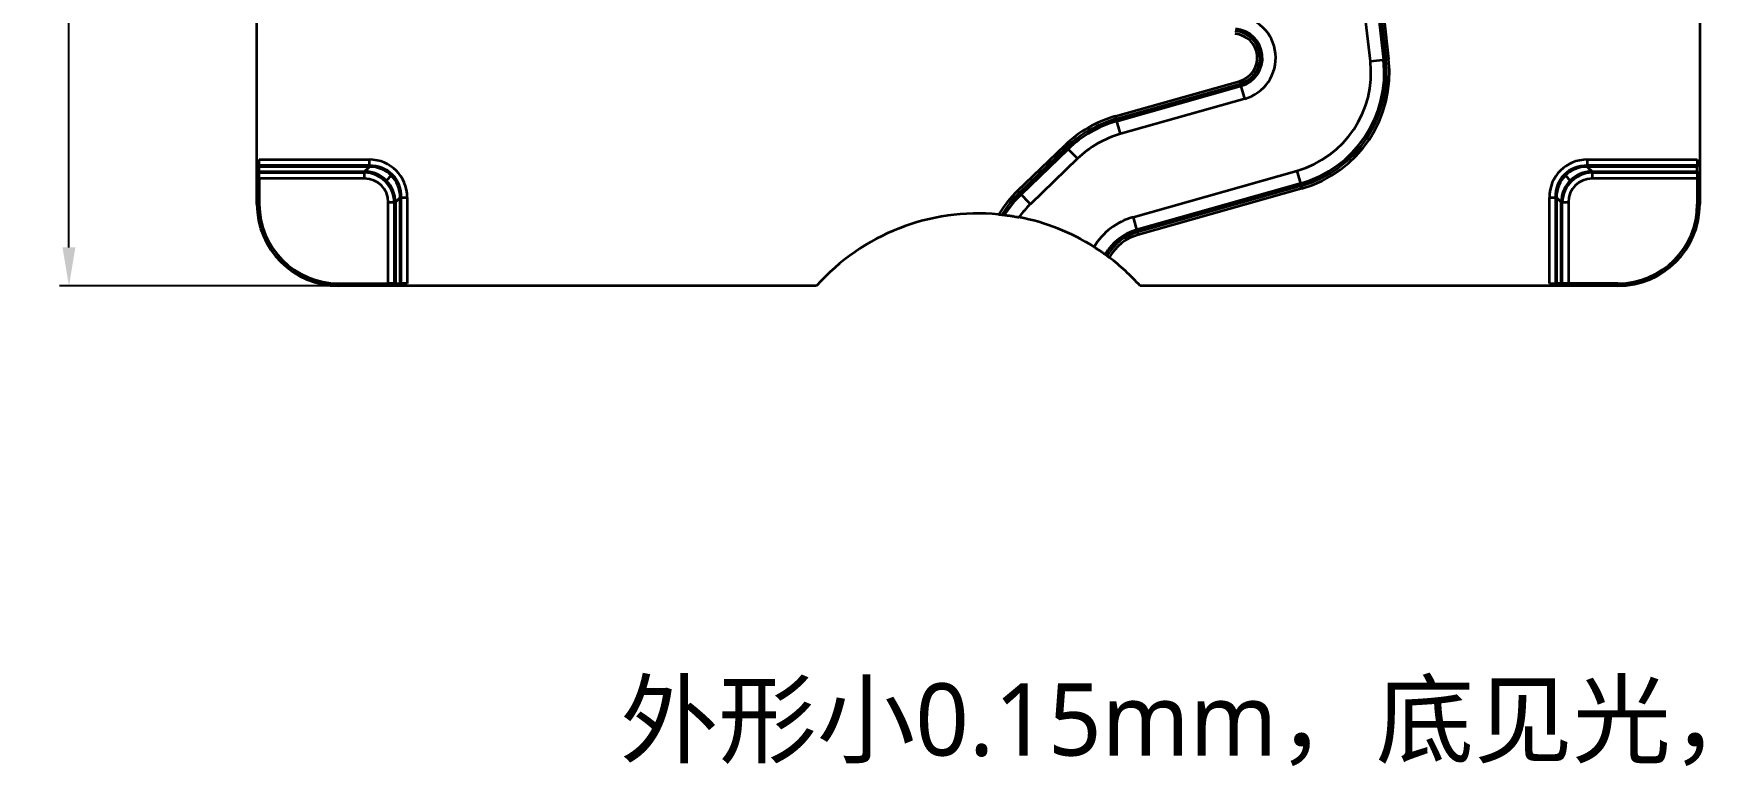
# Model space of a CAD drawing. Header units: millimetres. Extents: x 83 to 1196, y -164 to 735.
# Drawn here: x 82.6 to 434.8, y -163.8 to -11.6 of the extents above; entities that cross this region are included whole.
import ezdxf

# ---------------------------------------------------------------- set-up
doc = ezdxf.new("R2010")
doc.units = ezdxf.units.MM
doc.layers.add('1', color=7, linetype='Continuous', true_color=0xffffff)
doc.layers.add('core', color=7, linetype='Continuous', lineweight=20)
doc.layers.add('dim', color=82, linetype='Continuous', lineweight=9)
doc.styles.get("Standard").update_dxf_attribs({"font": ''})
doc.styles.get('Standard').set_extended_font_data('Microsoft YaHei')
doc.dimstyles.get("Standard").update_dxf_attribs({"dimscale": 4, "dimtxt": 0.18, "dimasz": 0.18, "dimexe": 0.18, "dimexo": 0.0625, "dimgap": 0.09, "dimtad": 0, "dimzin": 0, "dimdsep": 46, "dimtxsty": 'Standard', "dimcen": 0.09, "dimadec": 0, "dimazin": 0, "dimtfac": 1, "dimtofl": 0, "dimtmove": 0, "dimatfit": 3, "dimfxl": 0, "dimtolj": 1, "dimtzin": 0, "dimarcsym": 0})

# ---------------------------------------------------------------- blocks, each defined once
blk = doc.blocks.new('*D5')
at = {"layer": 'Defpoints', "color": 0, "lineweight": 18, "transparency": 16777216}
for p in [(168.42, 176.04), (89.85, -63.96), (168.42, -63.96)]:
    blk.add_point(p, dxfattribs=at)
at = {"layer": 'dim', "color": 0, "lineweight": -2, "transparency": 16777216}
for p, q in [((166.42, 176.04), (87.86, 176.04)), ((89.85, 168.04), (89.85, 87.81)), ((89.85, -55.96), (89.85, 24.27)), ((166.42, -63.96), (87.86, -63.96))]:
    blk.add_line(p, q, dxfattribs=at)
at = {"layer": 'dim', "color": 0, "lineweight": 18, "transparency": 16777216}
for points in [[(88.52, 168.04), (91.19, 168.04), (89.85, 176.04)], [(88.52, -55.96), (91.19, -55.96), (89.85, -63.96)]]:
    blk.add_solid(points, dxfattribs=at)
at = {"layer": 'dim', "color": 0, "lineweight": 18, "transparency": 16777216, "insert": (89.85, 56.04), "char_height": 10, "attachment_point": 5, "rotation": 90}
blk.add_mtext('\\A1;240.00{\\H6;\\S-0.10^ -0.15;}', dxfattribs=at)

msp = doc.modelspace()

# ---------------------------------------------------------------- linework, layer by layer
at = {"layer": '1', "color": 7, "linetype": 'Continuous', "lineweight": 35}
for p, q in [((128.939, -46.959), (128.939, 6.041)), ((428.939, 6.041), (428.939, -46.959)), ((360.46, -17.26), (358.994, -4.349)), ((361.745, -4.037), (363.211, -16.948)), ((362.544, -6.813), (363.689, -16.894)), ((363.337, -8.677), (364.262, -16.829)), ((360.46, -17.26), (363.689, -16.894)), ((363.689, -16.894), (364.262, -16.829)), ((307.447, -28.691), (333.322, -21.374)), ((307.604, -29.247), (333.479, -21.929)), ((307.735, -29.709), (333.61, -22.392)), ((333.479, -21.929), (333.322, -21.374)), ((334.363, -25.057), (333.479, -21.929)), ((334.363, -25.057), (308.488, -32.374)), ((301.799, -31.069), (302.086, -31.57)), ((307.604, -29.247), (307.447, -28.691)), ((308.488, -32.374), (307.604, -29.247)), ((287.114, -44.182), (296.899, -34.75)), ((287.515, -44.598), (297.299, -35.165)), ((297.299, -35.165), (296.899, -34.75)), ((299.555, -37.505), (297.299, -35.165)), ((360.18, -33.58), (359.701, -33.259)), ((129.439, -39.178), (129.439, -37.7)), ((129.439, -37.7), (152.319, -37.7)), ((152.319, -39.178), (152.319, -37.7)), ((287.849, -44.944), (297.633, -35.511)), ((299.555, -37.505), (289.77, -46.937)), ((405.559, -37.7), (428.439, -37.7)), ((405.559, -37.7), (405.559, -39.178)), ((428.439, -37.7), (428.439, -39.178)), ((152.319, -38.959), (129.439, -38.959)), ((129.439, -40.169), (129.439, -39.178)), ((152.319, -39.178), (129.439, -39.178)), ((129.439, -41.646), (129.439, -40.169)), ((129.439, -40.169), (151.328, -40.169)), ((129.439, -40.387), (151.328, -40.387)), ((129.439, -41.646), (129.439, -46.959)), ((151.328, -41.646), (129.439, -41.646)), ((151.328, -40.169), (152.319, -39.178)), ((151.328, -41.646), (151.328, -40.169)), ((156.875, -41.023), (155.848, -42.05)), ((311.109, -49.659), (345.183, -40.023)), ((345.183, -40.023), (346.068, -43.15)), ((401.003, -41.023), (402.03, -42.05)), ((428.439, -38.959), (405.559, -38.959)), ((428.439, -39.178), (405.559, -39.178)), ((405.559, -39.178), (406.55, -40.169)), ((406.55, -40.169), (406.55, -41.646)), ((406.55, -40.169), (428.439, -40.169)), ((406.55, -40.387), (428.439, -40.387)), ((428.439, -41.646), (406.55, -41.646)), ((428.439, -40.169), (428.439, -39.178)), ((428.439, -40.169), (428.439, -41.646)), ((428.439, -41.646), (428.439, -46.959)), ((158.72, -45.579), (157.729, -46.57)), ((158.72, -45.579), (160.198, -45.579)), ((158.72, -63.459), (158.72, -45.579)), ((158.939, -63.459), (158.939, -45.579)), ((160.198, -45.579), (160.198, -63.459)), ((287.515, -44.598), (287.114, -44.182)), ((289.77, -46.937), (287.515, -44.598)), ((345.937, -42.688), (311.862, -52.324)), ((346.068, -43.15), (311.993, -52.786)), ((346.225, -43.706), (312.15, -53.342)), ((346.068, -43.15), (346.225, -43.706)), ((397.68, -63.459), (397.68, -45.579)), ((397.68, -45.579), (399.158, -45.579)), ((398.939, -45.579), (398.939, -63.459)), ((399.158, -45.579), (399.158, -63.459)), ((400.149, -46.57), (399.158, -45.579)), ((156.252, -46.57), (157.729, -46.57)), ((156.252, -63.459), (156.252, -46.57)), ((157.511, -46.57), (157.511, -63.459)), ((157.729, -46.57), (157.729, -63.459)), ((400.149, -63.459), (400.149, -46.57)), ((400.149, -46.57), (401.626, -46.57)), ((400.367, -63.459), (400.367, -46.57)), ((401.626, -46.57), (401.626, -63.459)), ((311.109, -49.659), (311.993, -52.786)), ((311.993, -52.786), (312.15, -53.342)), ((145.939, -63.459), (156.252, -63.459)), ((245.297, -63.959), (145.939, -63.959)), ((157.729, -63.459), (156.252, -63.459)), ((157.729, -63.459), (158.72, -63.459)), ((160.198, -63.459), (158.72, -63.459)), ((411.939, -63.959), (312.581, -63.959)), ((397.68, -63.459), (399.158, -63.459)), ((400.149, -63.459), (399.158, -63.459)), ((401.626, -63.459), (400.149, -63.459)), ((411.939, -63.459), (401.626, -63.459))]:
    msp.add_line(p, q, dxfattribs=at)
for centre, radius, start, end in [((331.961, -16.563), 6.058, 285.7901, 85.71373), ((331.961, -16.563), 8.827, 285.7901, 85.71373), ((331.961, -16.563), 5, 285.7901, 85.71373), ((331.961, -16.563), 5.577, 285.7901, 85.71373), ((339.422, -19.649), 21.173, 285.7901, 6.47797), ((339.422, -19.649), 23.942, 285.7901, 6.47797), ((339.422, -19.649), 24.423, 285.7901, 6.47797), ((339.422, -19.649), 25, 285.7901, 6.47797), ((314.25, -52.748), 25, 105.7901, 133.95162), ((314.25, -52.748), 24.423, 105.7901, 133.95162), ((314.25, -52.748), 23.942, 105.7901, 133.95162), ((314.25, -52.748), 21.173, 105.7901, 133.95162), ((304.466, -62.18), 25, 133.95162, 148.40644), ((304.466, -62.18), 24.423, 133.95162, 147.75016), ((304.466, -62.18), 23.942, 133.95162, 147.19491), ((145.939, -46.959), 17, 180, 270), ((145.939, -46.959), 16.5, 180, 270), ((278.939, -93.959), 45.075, 84.61287, 138.2749), ((304.466, -62.18), 21.173, 133.95162, 143.81738), ((411.939, -46.959), 17, 270, 0), ((411.939, -46.959), 16.5, 270, 0), ((278.939, -93.959), 45.075, 57.7167, 79.21201), ((314.871, -62.964), 13.827, 105.7901, 149.04424), ((314.871, -62.964), 11.058, 105.7901, 149.81929), ((314.871, -62.964), 10.577, 105.7901, 150.09022), ((314.871, -62.964), 10, 105.7901, 150.48964), ((278.939, -93.959), 45.075, 41.7251, 52.83606)]:
    msp.add_arc(centre, radius, start, end, dxfattribs=at)
for centre, major_axis, ratio, start_param, end_param in [((152.074, -45.824), (5.83, 5.83), 0.9702875, 5.5128663, 7.0535043), ((405.804, -45.824), (-5.83, 5.83), 0.9702875, 5.5128663, 7.0535043), ((151.175, -46.723), (4.673, 4.673), 0.9835754, 5.5128663, 7.0535043), ((150.91, -46.988), (4.737, 4.737), 0.9702875, 5.5460181, 7.0203525), ((151.175, -46.723), (3.644, 3.644), 0.9702875, 5.5128663, 7.0535043), ((152.339, -45.559), (4.737, 4.737), 0.9702875, 5.4797476, 7.086623), ((152.074, -45.824), (4.801, 4.801), 0.9573539, 5.5128663, 7.0535043), ((405.539, -45.559), (-4.737, 4.737), 0.9702875, 5.4797476, 7.086623), ((405.804, -45.824), (-4.801, 4.801), 0.9573539, 5.5128663, 7.0535043), ((406.703, -46.723), (-4.673, 4.673), 0.9835754, 5.5128663, 7.0535043), ((406.968, -46.988), (-4.737, 4.737), 0.9702875, 5.5460181, 7.0203525), ((406.703, -46.723), (-3.644, 3.644), 0.9702875, 5.5128663, 7.0535043)]:
    msp.add_ellipse(centre, major_axis=major_axis, ratio=ratio, start_param=start_param, end_param=end_param, dxfattribs=at)
for points in [[(283.171, -49.083), (283.384, -49.103), (283.598, -49.125), (283.81, -49.148)], [(305.703, -57.69), (305.859, -57.805), (306.014, -57.921), (306.169, -58.038)]]:
    msp.add_open_spline(points, degree=3, dxfattribs=at)
for points, knots in [([(283.81, -49.148), (283.83, -49.15), (283.855, -49.153), (283.914, -49.159), (283.982, -49.167), (284.068, -49.177), (284.14, -49.185), (284.165, -49.188), (284.218, -49.194), (284.245, -49.198), (284.33, -49.208), (284.389, -49.215), (284.516, -49.23), (284.583, -49.239), (284.724, -49.257), (284.797, -49.266), (284.951, -49.287), (285.031, -49.298), (285.276, -49.331), (285.448, -49.356), (285.673, -49.39), (285.719, -49.397), (285.811, -49.411), (285.858, -49.418), (285.999, -49.44), (286.093, -49.455), (286.38, -49.502), (286.575, -49.535), (286.823, -49.579), (286.873, -49.588), (286.973, -49.606), (287.023, -49.615), (287.174, -49.643), (287.275, -49.662), (287.376, -49.681)], [0, 0, 0, 0, 0.0625, 0.0625, 0.125, 0.1875, 0.1875, 0.21875, 0.21875, 0.25, 0.25, 0.3125, 0.3125, 0.375, 0.375, 0.4375, 0.4375, 0.5, 0.5, 0.625, 0.625, 0.65625, 0.65625, 0.6875, 0.6875, 0.75, 0.75, 0.875, 0.875, 0.90625, 0.90625, 0.9375, 0.9375, 1, 1, 1, 1]), ([(303.014, -55.852), (303.178, -55.956), (303.339, -56.059), (303.576, -56.213), (303.654, -56.264), (303.77, -56.34), (303.828, -56.379), (303.885, -56.417), (303.924, -56.442), (303.943, -56.455), (304.113, -56.568), (304.257, -56.666), (304.462, -56.806), (304.529, -56.852), (304.626, -56.919), (304.658, -56.941), (304.721, -56.985), (304.752, -57.007), (304.904, -57.113), (305.014, -57.192), (305.165, -57.299), (305.213, -57.333), (305.28, -57.382), (305.302, -57.398), (305.334, -57.42), (305.344, -57.428), (305.365, -57.443), (305.375, -57.45), (305.463, -57.514), (305.529, -57.562), (305.608, -57.62), (305.632, -57.638), (305.662, -57.66), (305.671, -57.667), (305.689, -57.679), (305.696, -57.685), (305.703, -57.69)], [0, 0, 0, 0, 0.125, 0.125, 0.1875, 0.1875, 0.21875, 0.234375, 0.234375, 0.25, 0.25, 0.375, 0.375, 0.4375, 0.4375, 0.46875, 0.46875, 0.5, 0.5, 0.625, 0.625, 0.6875, 0.6875, 0.71875, 0.71875, 0.734375, 0.734375, 0.75, 0.75, 0.875, 0.875, 0.9375, 0.9375, 0.96875, 0.96875, 1, 1, 1, 1])]:
    msp.add_open_spline(points, degree=3, knots=knots, dxfattribs=at)

# ---------------------------------------------------------------- texts
at = {"layer": 'core', "lineweight": 18, "insert": (204.447, -146.581), "char_height": 15, "attachment_point": 1}
msp.add_mtext_dynamic_manual_height_columns('外形小0.15mm，底见光，顶到数', width=727.49241, gutter_width=1, heights=[0], dxfattribs=at)

# ---------------------------------------------------------------- dimensions: what is measured, and where the dimension line sits
at = {"layer": 'dim', "lineweight": 18}
dim = msp.add_linear_dim(base=(89.854, -63.959), p1=(168.421, 176.041), p2=(168.421, -63.959), angle=90, dimstyle='Standard', override={"dimtxt": 2.5, "dimasz": 2, "dimexe": 0.49975, "dimexo": 0.49975, "dimgap": 0.49975, "dimtol": 1, "dimlim": 0, "dimtp": -0.1, "dimtm": 0.15, "dimtfac": 0.6, "dimtdec": 2, "dimtolj": 1}, dxfattribs=at)
dim.commit()
dim.dimension.update_dxf_attribs({"geometry": '*D5', "text_midpoint": (89.854, 56.041), "dimtype": 160})

doc.saveas('drawing.dxf')
